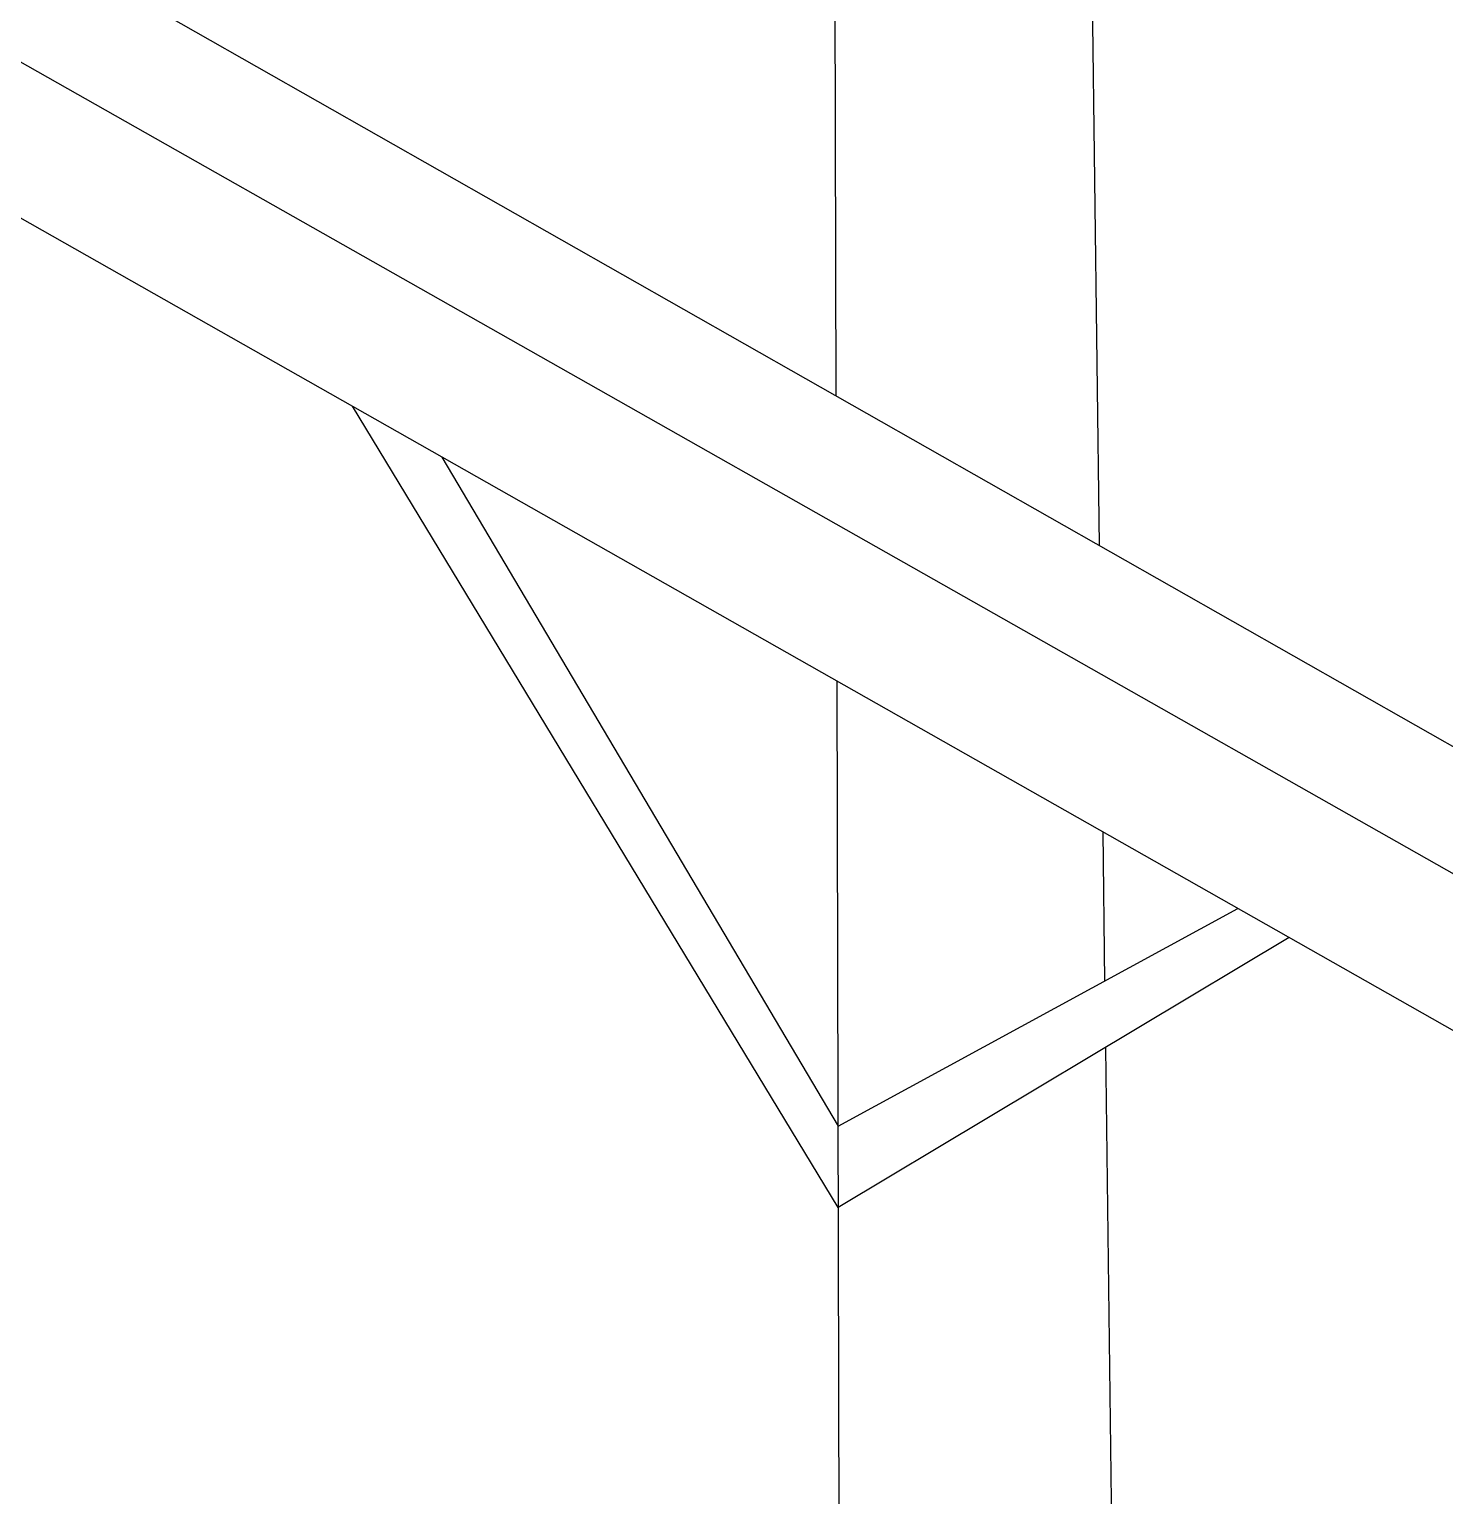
# Model space of a CAD drawing. Header units: metres. Extents: x 324293 to 653279, y 3585589 to 7191434.
# Drawn here: x 334483.69 to 334486.256, y 3600576.484 to 3600579.142 of the extents above; entities that cross this region are included whole.
import ezdxf

# ---------------------------------------------------------------- set-up
doc = ezdxf.new("R2010")
doc.units = ezdxf.units.M
for name, color, linetype in [('tarh', 6, 'Continuous'), ('Tir bargh', 10, 'Continuous'), ('V-NODE', 1, 'Continuous')]:
    doc.layers.add(name, color=color, linetype=linetype)

# ---------------------------------------------------------------- blocks, each defined once
blk = doc.blocks.new('E')
at = {"layer": 'Tir bargh'}
for p, q in [((-0.07015, 5.44776), (-0.07436, 4.66203)), ((0.07441, 5.16853), (0.07727, 4.57427)), ((0.75028, 4.18476), (-0.89308, 5.13588)), ((-0.95514, 5.09567), (0.68664, 4.14871)), ((-0.95467, 5.00492), (0.68893, 4.05565)), ((-0.07669, 4.19211), (-0.35437, 4.65821)), ((-0.30282, 4.62844), (-0.07644, 4.23918)), ((-0.07524, 4.497), (-0.09936, 0.00035)), ((0.07808, 4.40845), (0.07849, 4.32205)), ((-0.07644, 4.23918), (0.15594, 4.36348)), ((0.18565, 4.34632), (-0.07669, 4.19211)), ((0.07868, 4.28344), (0.09936, -0.00035))]:
    blk.add_line(p, q, dxfattribs=at)
blk = doc.blocks.new('*U83', base_point=(334483.403, 3600566.236))
at = {"layer": 'V-NODE', "lineweight": -2, "xscale": 3.131461794368422, "yscale": 3.131461794368422, "zscale": 3.131461794368422}
blk.add_blockref('E', (334483.403, 3600566.236), dxfattribs=at)

msp = doc.modelspace()

# ---------------------------------------------------------------- linework, layer by layer
at = {"layer": 'tarh', "color": 0}
msp.add_arc((334499.49121, 3600587.53323, -12.91667), 30, 148.014039, 247.727991, dxfattribs=at)
at = {"layer": 'tarh'}
msp.add_arc((334499.49121, 3600587.53323, -12.91667), 28.15, 148.014039, 247.727991, dxfattribs=at)

# ---------------------------------------------------------------- block references
at = {"layer": 'V-NODE', "color": 3, "rotation": 0.4498703063302869}
msp.add_blockref('*U83', (334485.49969, 3600563.881, 1313.25213), dxfattribs=at)

doc.saveas('drawing.dxf')
